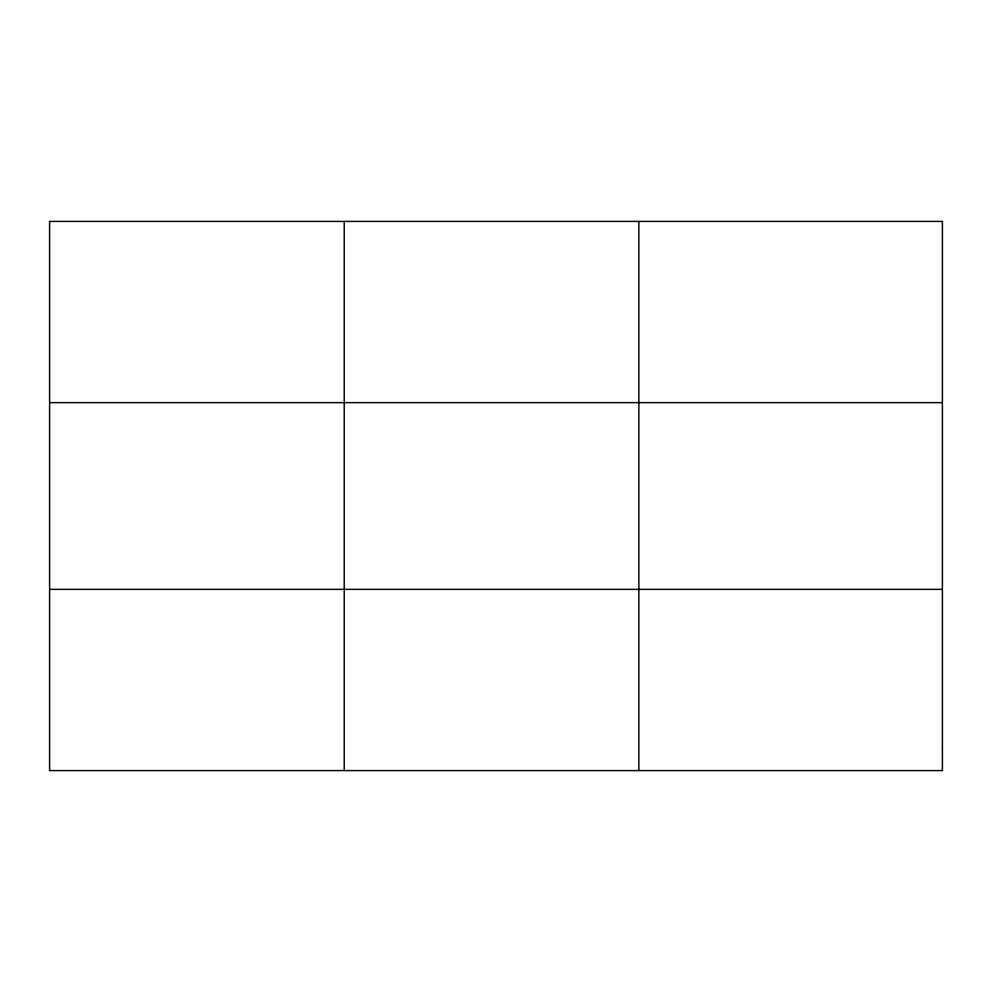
<?xml version="1.0" encoding="UTF-8"?>
<svg xmlns="http://www.w3.org/2000/svg" width="992" height="992" viewBox="0 0 992 992"><rect width="100%" height="100%" fill="white"/><g stroke="black" fill="none" stroke-linecap="round" stroke-linejoin="round"><path stroke-width="1.49" d="M344.224 770.586L344.224 221.414M638.848 770.586L638.848 221.414M49.6 402.64L942.4 402.64M49.6 589.36L942.4 589.36M942.4 747.931L942.4 770.586L49.6 770.586L49.6 221.414L942.4 221.414L942.4 747.931"/></g></svg>
